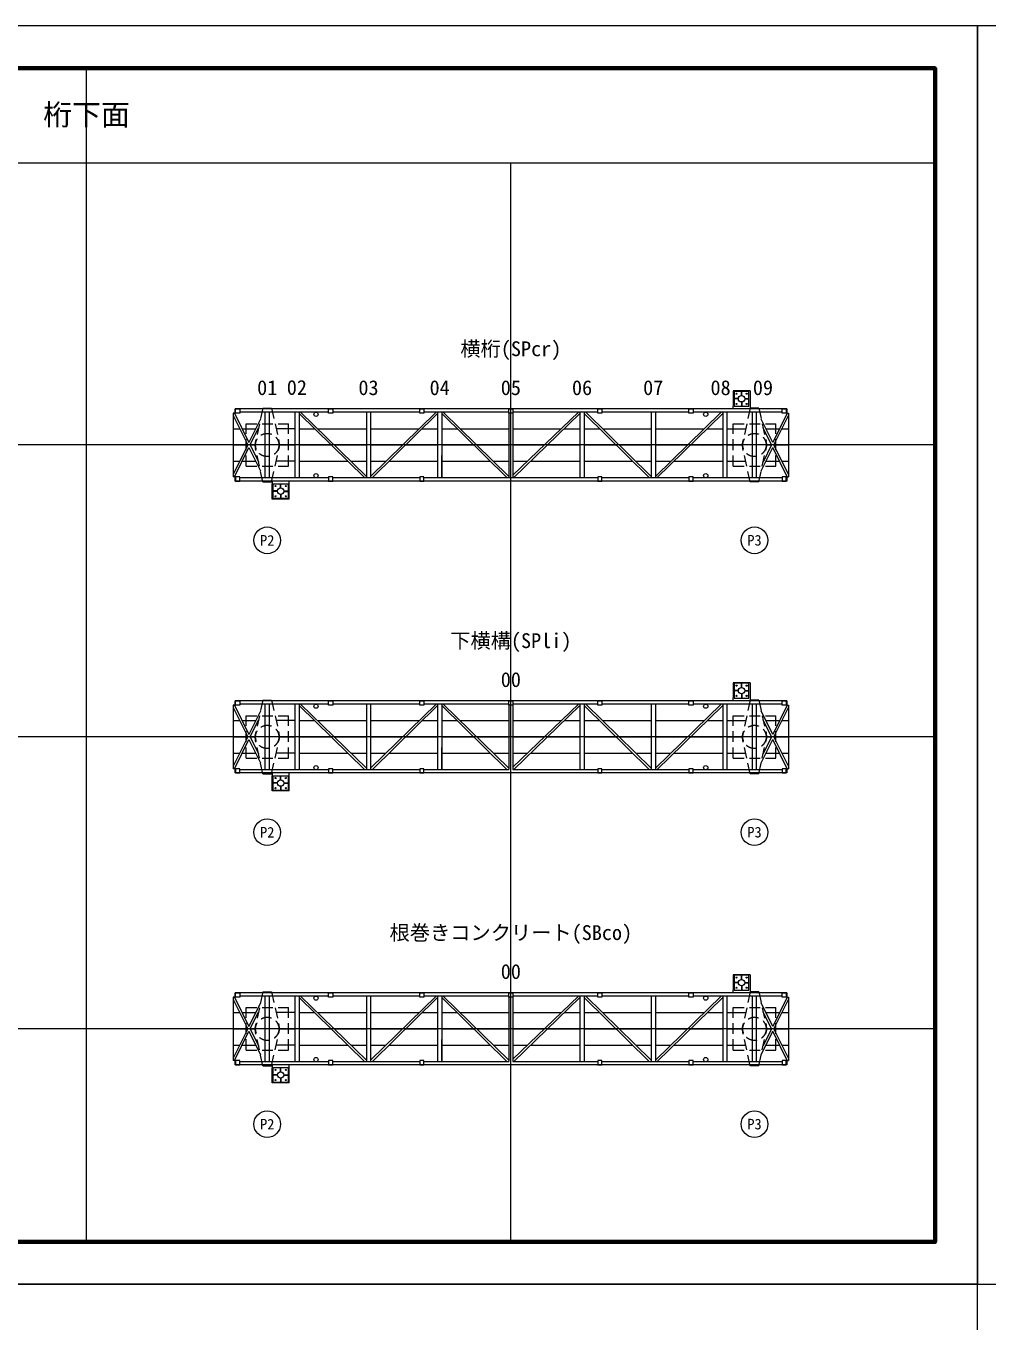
# Model space of a CAD drawing. Header units: millimetres. Extents: x 1420435 to 1630685, y -90750 to 107450.
# Drawn here: x 1524128 to 1546836, y 76858 to 107450 of the extents above; entities that cross this region are included whole.
import ezdxf
from ezdxf.enums import TextEntityAlignment as Align

# ---------------------------------------------------------------- set-up
doc = ezdxf.new("R2010")
doc.units = ezdxf.units.MM
doc.linetypes.add('DASHED', pattern=[19.05, 12.7, -6.35])
doc.layers.get('Defpoints').update_dxf_attribs({"color": 4})
for name, color, linetype, lineweight in [('D-MTR-FRAM', 7, 'Continuous', 13), ('D-STR', 1, 'Continuous', 13), ('D-STR-HTXT', 7, 'Continuous', 13), ('D-STR-TXT', 7, 'Continuous', 13), ('D-TTL', 2, 'Continuous', 140)]:
    doc.layers.add(name, color=color, linetype=linetype, lineweight=lineweight)
doc.styles.add('MS ゴシック', font='MS Gothic.ttf')
doc.styles.add('MSゴシック', font='MS Gothic.ttf')

msp = doc.modelspace()

# ---------------------------------------------------------------- linework, layer by layer
at = {"layer": 'D-MTR-FRAM'}
msp.add_lwpolyline([(1505535, 104208), (1505535, 78750), (1545585, 78750), (1545585, 104208)], close=True, dxfattribs=at)
at = {"layer": 'D-STR', "color": 0}
for p, q in [((1541218, 98834), (1540818, 98834)), ((1540818, 98834), (1540818, 98480)), ((1541014, 98724), (1541014, 98814)), ((1541023, 98724), (1541023, 98814)), ((1541218, 98834), (1541218, 98480)), ((1540944, 98654), (1540853, 98654)), ((1540944, 98645), (1540853, 98645)), ((1541014, 98574), (1541014, 98484)), ((1541023, 98574), (1541023, 98484)), ((1541093, 98654), (1541183, 98654)), ((1541093, 98645), (1541183, 98645)), ((1529023, 98309), (1529023, 96809)), ((1529063, 98309), (1529023, 98309)), ((1529023, 98252), (1529364, 97559)), ((1529051, 98309), (1529392, 97616)), ((1542083, 98409), (1529063, 98409)), ((1529063, 98309), (1529063, 98409)), ((1531273, 98334), (1529173, 98334)), ((1529723, 98429), (1529923, 98429)), ((1529723, 98429), (1529723, 98429)), ((1531273, 98334), (1530523, 98334)), ((1532127, 96784), (1530573, 98299)), ((1532163, 96819), (1530609, 98334)), ((1533423, 98334), (1531373, 98334)), ((1533807, 98334), (1532263, 96819)), ((1533843, 98299), (1532299, 96784)), ((1535523, 98334), (1533523, 98334)), ((1535487, 96784), (1533943, 98299)), ((1535523, 96819), (1533979, 98334)), ((1537623, 98334), (1535623, 98334)), ((1537167, 98334), (1535623, 96844)), ((1537203, 98299), (1535633, 96784)), ((1538847, 96784), (1537303, 98299)), ((1538883, 96819), (1537339, 98334)), ((1539773, 98334), (1537723, 98334)), ((1540537, 98334), (1538983, 96819)), ((1540573, 98299), (1539019, 96784)), ((1541973, 98334), (1539873, 98334)), ((1540623, 98334), (1539873, 98334)), ((1540801, 98429), (1540801, 98429)), ((1540801, 98429), (1540801, 98429)), ((1541423, 98429), (1541223, 98429)), ((1541223, 98429), (1541223, 98429)), ((1541423, 98429), (1541423, 98429)), ((1542095, 98309), (1541754, 97616)), ((1541782, 97559), (1542123, 98253)), ((1542083, 98409), (1542083, 98309)), ((1542083, 98309), (1542123, 98309)), ((1542123, 98309), (1542123, 96809)), ((1529023, 97944), (1529175, 97944)), ((1529231, 97944), (1529553, 97944)), ((1529665, 98170), (1529392, 97616)), ((1529420, 97560), (1529617, 97961)), ((1530473, 97944), (1530032, 97944)), ((1530573, 97944), (1530937, 97944)), ((1531009, 97944), (1532163, 97944)), ((1532263, 97944), (1533410, 97944)), ((1533481, 97944), (1533843, 97944)), ((1533943, 97944), (1534305, 97944)), ((1534376, 97944), (1535523, 97944)), ((1535623, 97944), (1536763, 97944)), ((1536835, 97944), (1537203, 97944)), ((1537303, 97944), (1537665, 97944)), ((1537736, 97944), (1538883, 97944)), ((1538983, 97944), (1540137, 97944)), ((1540209, 97944), (1540573, 97944)), ((1540673, 97944), (1541114, 97944)), ((1541754, 97616), (1541481, 98171)), ((1541726, 97559), (1541529, 97960)), ((1541593, 97944), (1541916, 97944)), ((1541971, 97944), (1542123, 97944)), ((1529364, 97559), (1529023, 96866)), ((1529023, 97559), (1529364, 97559)), ((1529051, 96809), (1529392, 97502)), ((1529392, 97502), (1529665, 96948)), ((1529398, 97547), (1529398, 97547)), ((1529420, 97560), (1529617, 97159)), ((1529420, 97559), (1529533, 97559)), ((1530113, 97559), (1530473, 97559)), ((1530573, 97559), (1531332, 97559)), ((1531404, 97559), (1532163, 97559)), ((1532263, 97559), (1533017, 97559)), ((1533089, 97559), (1533843, 97559)), ((1533943, 97559), (1534697, 97559)), ((1534769, 97559), (1535523, 97559)), ((1535623, 97559), (1536364, 97559)), ((1536436, 97559), (1537203, 97559)), ((1537303, 97559), (1538057, 97559)), ((1538129, 97559), (1538883, 97559)), ((1538983, 97559), (1539742, 97559)), ((1539814, 97559), (1540573, 97559)), ((1540673, 97559), (1541033, 97559)), ((1541481, 96948), (1541754, 97502)), ((1541726, 97559), (1541529, 97157)), ((1541613, 97559), (1541726, 97559)), ((1542095, 96809), (1541754, 97502)), ((1542123, 96866), (1541782, 97559)), ((1541782, 97559), (1542123, 97559)), ((1529023, 97174), (1529175, 97174)), ((1529231, 97174), (1529553, 97174)), ((1530473, 97174), (1530032, 97174)), ((1530573, 97174), (1531727, 97174)), ((1531799, 97174), (1532163, 97174)), ((1532263, 97174), (1532625, 97174)), ((1532696, 97174), (1533843, 97174)), ((1533943, 97174), (1535090, 97174)), ((1535161, 97174), (1535523, 97174)), ((1535623, 97174), (1535965, 97174)), ((1536037, 97174), (1537203, 97174)), ((1537303, 97174), (1538450, 97174)), ((1538521, 97174), (1538883, 97174)), ((1538983, 97174), (1539347, 97174)), ((1539419, 97174), (1540573, 97174)), ((1540673, 97174), (1541114, 97174)), ((1541593, 97174), (1541916, 97174)), ((1541971, 97174), (1542123, 97174)), ((1529063, 96809), (1529023, 96809)), ((1529063, 96709), (1529063, 96809)), ((1542083, 96709), (1529063, 96709)), ((1531273, 96784), (1529173, 96784)), ((1529723, 96689), (1529923, 96689)), ((1529723, 96689), (1529723, 96689)), ((1529923, 96689), (1529923, 96689)), ((1533423, 96784), (1531373, 96784)), ((1535623, 96784), (1533523, 96784)), ((1537623, 96784), (1535623, 96784)), ((1539773, 96784), (1537723, 96784)), ((1541973, 96784), (1539873, 96784)), ((1541423, 96689), (1541223, 96689)), ((1541223, 96689), (1541223, 96689)), ((1541423, 96689), (1541423, 96689)), ((1542083, 96809), (1542083, 96709)), ((1542083, 96809), (1542123, 96809)), ((1529940, 96284), (1529940, 96639)), ((1530065, 96474), (1529975, 96474)), ((1530065, 96465), (1529975, 96465)), ((1530135, 96544), (1530135, 96634)), ((1530135, 96394), (1530135, 96304)), ((1530144, 96544), (1530144, 96634)), ((1530144, 96394), (1530144, 96304)), ((1530215, 96474), (1530305, 96474)), ((1530215, 96465), (1530305, 96465)), ((1530340, 96284), (1530340, 96639)), ((1530340, 96284), (1529940, 96284)), ((1541218, 91944), (1540818, 91944)), ((1540818, 91944), (1540818, 91590)), ((1541014, 91834), (1541014, 91924)), ((1541023, 91834), (1541023, 91924)), ((1541218, 91944), (1541218, 91590)), ((1542083, 91519), (1529063, 91519)), ((1529063, 91419), (1529063, 91519)), ((1529723, 91539), (1529923, 91539)), ((1529723, 91539), (1529723, 91539)), ((1540801, 91539), (1540801, 91539)), ((1540801, 91539), (1540801, 91539)), ((1540944, 91764), (1540853, 91764)), ((1540944, 91755), (1540853, 91755)), ((1541014, 91684), (1541014, 91594)), ((1541023, 91684), (1541023, 91594)), ((1541093, 91764), (1541183, 91764)), ((1541093, 91755), (1541183, 91755)), ((1541423, 91539), (1541223, 91539)), ((1541223, 91539), (1541223, 91539)), ((1541423, 91539), (1541423, 91539)), ((1542083, 91519), (1542083, 91419)), ((1529023, 91419), (1529023, 89919)), ((1529063, 91419), (1529023, 91419)), ((1531273, 91444), (1529173, 91444)), ((1529773, 89894), (1529773, 91444)), ((1529873, 89894), (1529873, 91444)), ((1530473, 91439), (1530473, 91054)), ((1531273, 91444), (1530523, 91444)), ((1530573, 91439), (1530573, 91054)), ((1533423, 91444), (1531373, 91444)), ((1532163, 91439), (1532163, 91054)), ((1532263, 91439), (1532263, 91054)), ((1535523, 91444), (1533523, 91444)), ((1533843, 91439), (1533843, 91054)), ((1533943, 91439), (1533943, 91054)), ((1535523, 91439), (1535523, 91054)), ((1537623, 91444), (1535623, 91444)), ((1535623, 91439), (1535623, 91054)), ((1537203, 91439), (1537203, 91054)), ((1537303, 91439), (1537303, 91054)), ((1539773, 91444), (1537723, 91444)), ((1538883, 91439), (1538883, 91054)), ((1538983, 91439), (1538983, 91054)), ((1541973, 91444), (1539873, 91444)), ((1540623, 91444), (1539873, 91444)), ((1540573, 91439), (1540573, 91054)), ((1540673, 91439), (1540673, 91054)), ((1541273, 89894), (1541273, 91444)), ((1541373, 89894), (1541373, 91444)), ((1542083, 91419), (1542123, 91419)), ((1542123, 91419), (1542123, 89919)), ((1529023, 91054), (1529175, 91054)), ((1529231, 91054), (1529553, 91054)), ((1530473, 91054), (1530032, 91054)), ((1530473, 91054), (1530473, 90669)), ((1530573, 91054), (1530573, 90669)), ((1530573, 91054), (1530937, 91054)), ((1531009, 91054), (1532163, 91054)), ((1532163, 91054), (1532163, 90669)), ((1532263, 91054), (1532263, 90669)), ((1532263, 91054), (1533410, 91054)), ((1533481, 91054), (1533843, 91054)), ((1533843, 91054), (1533843, 90669)), ((1533943, 91054), (1533943, 90669)), ((1533943, 91054), (1534305, 91054)), ((1534376, 91054), (1535523, 91054)), ((1535523, 91054), (1535523, 90669)), ((1535623, 91054), (1535623, 90669)), ((1535623, 91054), (1536763, 91054)), ((1536835, 91054), (1537203, 91054)), ((1537203, 91054), (1537203, 90669)), ((1537303, 91054), (1537303, 90669)), ((1537303, 91054), (1537665, 91054)), ((1537736, 91054), (1538883, 91054)), ((1538883, 91054), (1538883, 90669)), ((1538983, 91054), (1538983, 90669)), ((1538983, 91054), (1540137, 91054)), ((1540209, 91054), (1540573, 91054)), ((1540573, 91054), (1540573, 90669)), ((1540673, 91054), (1540673, 90669)), ((1540673, 91054), (1541114, 91054)), ((1541593, 91054), (1541916, 91054)), ((1541971, 91054), (1542123, 91054)), ((1529023, 90669), (1529364, 90669)), ((1529398, 90657), (1529398, 90657)), ((1529420, 90669), (1529533, 90669)), ((1530113, 90669), (1530473, 90669)), ((1530473, 90669), (1530473, 90284)), ((1530573, 90669), (1530573, 90284)), ((1530573, 90669), (1531332, 90669)), ((1531404, 90669), (1532163, 90669)), ((1532163, 90669), (1532163, 90284)), ((1532263, 90669), (1532263, 90284)), ((1532263, 90669), (1533017, 90669)), ((1533089, 90669), (1533843, 90669)), ((1533843, 90669), (1533843, 90284)), ((1533943, 90669), (1533943, 90284)), ((1533943, 90669), (1534697, 90669)), ((1534769, 90669), (1535523, 90669)), ((1535523, 90669), (1535523, 90284)), ((1535623, 90669), (1535623, 90284)), ((1535623, 90669), (1536364, 90669)), ((1536436, 90669), (1537203, 90669)), ((1537203, 90669), (1537203, 90284)), ((1537303, 90669), (1537303, 90284)), ((1537303, 90669), (1538057, 90669)), ((1538129, 90669), (1538883, 90669)), ((1538883, 90669), (1538883, 90284)), ((1538983, 90669), (1538983, 90284)), ((1538983, 90669), (1539742, 90669)), ((1539814, 90669), (1540573, 90669)), ((1540573, 90669), (1540573, 90284)), ((1540673, 90669), (1540673, 90284)), ((1540673, 90669), (1541033, 90669)), ((1541613, 90669), (1541726, 90669)), ((1541782, 90669), (1542123, 90669)), ((1529023, 90284), (1529175, 90284)), ((1529231, 90284), (1529553, 90284)), ((1530473, 90284), (1530032, 90284)), ((1530473, 90284), (1530473, 89899)), ((1530573, 90284), (1530573, 89899)), ((1530573, 90284), (1531727, 90284)), ((1531799, 90284), (1532163, 90284)), ((1532163, 90284), (1532163, 89899)), ((1532263, 90284), (1532263, 89899)), ((1532263, 90284), (1532625, 90284)), ((1532696, 90284), (1533843, 90284)), ((1533843, 90284), (1533843, 89899)), ((1533943, 89919), (1533943, 90419)), ((1533943, 90284), (1533943, 89899)), ((1533943, 90284), (1535090, 90284)), ((1535161, 90284), (1535523, 90284)), ((1535523, 90284), (1535523, 89899)), ((1535623, 90284), (1535965, 90284)), ((1535623, 90284), (1535623, 89899)), ((1536037, 90284), (1537203, 90284)), ((1537203, 90284), (1537203, 89899)), ((1537303, 90284), (1537303, 89899)), ((1537303, 90284), (1538450, 90284)), ((1538521, 90284), (1538883, 90284)), ((1538883, 90284), (1538883, 89899)), ((1538983, 90284), (1538983, 89899)), ((1538983, 90284), (1539347, 90284)), ((1539419, 90284), (1540573, 90284)), ((1540573, 90284), (1540573, 89899)), ((1540673, 90284), (1540673, 89899)), ((1540673, 90284), (1541114, 90284)), ((1541593, 90284), (1541916, 90284)), ((1541971, 90284), (1542123, 90284)), ((1529063, 89919), (1529023, 89919)), ((1529063, 89819), (1529063, 89919)), ((1542083, 89819), (1529063, 89819)), ((1531273, 89894), (1529173, 89894)), ((1529723, 89799), (1529923, 89799)), ((1529723, 89799), (1529723, 89799)), ((1529923, 89799), (1529923, 89799)), ((1529940, 89394), (1529940, 89749)), ((1530135, 89654), (1530135, 89744)), ((1530144, 89654), (1530144, 89744)), ((1530340, 89394), (1530340, 89749)), ((1533423, 89894), (1531373, 89894)), ((1535523, 89894), (1533523, 89894)), ((1537623, 89894), (1535623, 89894)), ((1539773, 89894), (1537723, 89894)), ((1541973, 89894), (1539873, 89894)), ((1541423, 89799), (1541223, 89799)), ((1541223, 89799), (1541223, 89799)), ((1541423, 89799), (1541423, 89799)), ((1542083, 89919), (1542083, 89819)), ((1542083, 89919), (1542123, 89919)), ((1530340, 89394), (1529940, 89394)), ((1530065, 89584), (1529975, 89584)), ((1530065, 89575), (1529975, 89575)), ((1530135, 89504), (1530135, 89414)), ((1530144, 89504), (1530144, 89414)), ((1530215, 89584), (1530305, 89584)), ((1530215, 89575), (1530305, 89575)), ((1541218, 85054), (1540818, 85054)), ((1540818, 85054), (1540818, 84700)), ((1541218, 85054), (1541218, 84700)), ((1540944, 84874), (1540853, 84874)), ((1540944, 84865), (1540853, 84865)), ((1541014, 84944), (1541014, 85034)), ((1541014, 84794), (1541014, 84704)), ((1541023, 84944), (1541023, 85034)), ((1541023, 84794), (1541023, 84704)), ((1541093, 84874), (1541183, 84874)), ((1541093, 84865), (1541183, 84865)), ((1529023, 84529), (1529023, 83029)), ((1529063, 84529), (1529023, 84529)), ((1529023, 84472), (1529364, 83779)), ((1529051, 84529), (1529392, 83836)), ((1542083, 84629), (1529063, 84629)), ((1529063, 84529), (1529063, 84629)), ((1531273, 84554), (1529173, 84554)), ((1529723, 84649), (1529923, 84649)), ((1529723, 84649), (1529723, 84649)), ((1529773, 83004), (1529773, 84554)), ((1529873, 83004), (1529873, 84554)), ((1530473, 84549), (1530473, 84164)), ((1531273, 84554), (1530523, 84554)), ((1530573, 84549), (1530573, 84164)), ((1532127, 83004), (1530573, 84519)), ((1532163, 83039), (1530609, 84554)), ((1533423, 84554), (1531373, 84554)), ((1532163, 84549), (1532163, 84164)), ((1533807, 84554), (1532263, 83039)), ((1532263, 84549), (1532263, 84164)), ((1533843, 84519), (1532299, 83004)), ((1535523, 84554), (1533523, 84554)), ((1533843, 84549), (1533843, 84164)), ((1533943, 84549), (1533943, 84164)), ((1535487, 83004), (1533943, 84519)), ((1535523, 83039), (1533979, 84554)), ((1535523, 84549), (1535523, 84164)), ((1537623, 84554), (1535623, 84554)), ((1537167, 84554), (1535623, 83064)), ((1535623, 84549), (1535623, 84164)), ((1537203, 84519), (1535633, 83004)), ((1537203, 84549), (1537203, 84164)), ((1537303, 84549), (1537303, 84164)), ((1538847, 83004), (1537303, 84519)), ((1538883, 83039), (1537339, 84554)), ((1539773, 84554), (1537723, 84554)), ((1538883, 84549), (1538883, 84164)), ((1540537, 84554), (1538983, 83039)), ((1538983, 84549), (1538983, 84164)), ((1540573, 84519), (1539019, 83004)), ((1541973, 84554), (1539873, 84554)), ((1540623, 84554), (1539873, 84554)), ((1540573, 84549), (1540573, 84164)), ((1540673, 84549), (1540673, 84164)), ((1540801, 84649), (1540801, 84649)), ((1540801, 84649), (1540801, 84649)), ((1541423, 84649), (1541223, 84649)), ((1541223, 84649), (1541223, 84649)), ((1541273, 83004), (1541273, 84554)), ((1541373, 83004), (1541373, 84554)), ((1541423, 84649), (1541423, 84649)), ((1542095, 84529), (1541754, 83836)), ((1541782, 83779), (1542123, 84473)), ((1542083, 84629), (1542083, 84529)), ((1542083, 84529), (1542123, 84529)), ((1542123, 84529), (1542123, 83029)), ((1529023, 84164), (1529175, 84164)), ((1529231, 84164), (1529553, 84164)), ((1529665, 84390), (1529392, 83836)), ((1529420, 83780), (1529617, 84181)), ((1530473, 84164), (1530032, 84164)), ((1530473, 84164), (1530473, 83779)), ((1530573, 84164), (1530573, 83779)), ((1530573, 84164), (1530937, 84164)), ((1531009, 84164), (1532163, 84164)), ((1532163, 84164), (1532163, 83779)), ((1532263, 84164), (1532263, 83779)), ((1532263, 84164), (1533410, 84164)), ((1533481, 84164), (1533843, 84164)), ((1533843, 84164), (1533843, 83779)), ((1533943, 84164), (1533943, 83779)), ((1533943, 84164), (1534305, 84164)), ((1534376, 84164), (1535523, 84164)), ((1535523, 84164), (1535523, 83779)), ((1535623, 84164), (1535623, 83779)), ((1535623, 84164), (1536763, 84164)), ((1536835, 84164), (1537203, 84164)), ((1537203, 84164), (1537203, 83779)), ((1537303, 84164), (1537303, 83779)), ((1537303, 84164), (1537665, 84164)), ((1537736, 84164), (1538883, 84164)), ((1538883, 84164), (1538883, 83779)), ((1538983, 84164), (1538983, 83779)), ((1538983, 84164), (1540137, 84164)), ((1540209, 84164), (1540573, 84164)), ((1540573, 84164), (1540573, 83779)), ((1540673, 84164), (1540673, 83779)), ((1540673, 84164), (1541114, 84164)), ((1541754, 83836), (1541481, 84391)), ((1541726, 83779), (1541529, 84180)), ((1541593, 84164), (1541916, 84164)), ((1541971, 84164), (1542123, 84164)), ((1529364, 83779), (1529023, 83086)), ((1529023, 83779), (1529364, 83779)), ((1529051, 83029), (1529392, 83722)), ((1529392, 83722), (1529665, 83168)), ((1529398, 83767), (1529398, 83767)), ((1529420, 83780), (1529617, 83379)), ((1529420, 83779), (1529533, 83779)), ((1530113, 83779), (1530473, 83779)), ((1530473, 83779), (1530473, 83394)), ((1530573, 83779), (1530573, 83394)), ((1530573, 83779), (1531332, 83779)), ((1531404, 83779), (1532163, 83779)), ((1532163, 83779), (1532163, 83394)), ((1532263, 83779), (1532263, 83394)), ((1532263, 83779), (1533017, 83779)), ((1533089, 83779), (1533843, 83779)), ((1533843, 83779), (1533843, 83394)), ((1533943, 83779), (1533943, 83394)), ((1533943, 83779), (1534697, 83779)), ((1533943, 83029), (1533943, 83529)), ((1534769, 83779), (1535523, 83779)), ((1535523, 83779), (1535523, 83394)), ((1535623, 83779), (1535623, 83394)), ((1535623, 83779), (1536364, 83779)), ((1536436, 83779), (1537203, 83779)), ((1537203, 83779), (1537203, 83394)), ((1537303, 83779), (1537303, 83394)), ((1537303, 83779), (1538057, 83779)), ((1538129, 83779), (1538883, 83779)), ((1538883, 83779), (1538883, 83394)), ((1538983, 83779), (1538983, 83394)), ((1538983, 83779), (1539742, 83779)), ((1539814, 83779), (1540573, 83779)), ((1540573, 83779), (1540573, 83394)), ((1540673, 83779), (1540673, 83394)), ((1540673, 83779), (1541033, 83779)), ((1541481, 83168), (1541754, 83722)), ((1541726, 83779), (1541529, 83377)), ((1541613, 83779), (1541726, 83779)), ((1542095, 83029), (1541754, 83722)), ((1542123, 83086), (1541782, 83779)), ((1541782, 83779), (1542123, 83779)), ((1529023, 83394), (1529175, 83394)), ((1529231, 83394), (1529553, 83394)), ((1530473, 83394), (1530032, 83394)), ((1530473, 83394), (1530473, 83009)), ((1530573, 83394), (1530573, 83009)), ((1530573, 83394), (1531727, 83394)), ((1531799, 83394), (1532163, 83394)), ((1532163, 83394), (1532163, 83009)), ((1532263, 83394), (1532263, 83009)), ((1532263, 83394), (1532625, 83394)), ((1532696, 83394), (1533843, 83394)), ((1533843, 83394), (1533843, 83009)), ((1533943, 83394), (1533943, 83009)), ((1533943, 83394), (1535090, 83394)), ((1535161, 83394), (1535523, 83394)), ((1535523, 83394), (1535523, 83009)), ((1535623, 83394), (1535965, 83394)), ((1535623, 83394), (1535623, 83009)), ((1536037, 83394), (1537203, 83394)), ((1537203, 83394), (1537203, 83009)), ((1537303, 83394), (1537303, 83009)), ((1537303, 83394), (1538450, 83394)), ((1538521, 83394), (1538883, 83394)), ((1538883, 83394), (1538883, 83009)), ((1538983, 83394), (1538983, 83009)), ((1538983, 83394), (1539347, 83394)), ((1539419, 83394), (1540573, 83394)), ((1540573, 83394), (1540573, 83009)), ((1540673, 83394), (1540673, 83009)), ((1540673, 83394), (1541114, 83394)), ((1541593, 83394), (1541916, 83394)), ((1541971, 83394), (1542123, 83394)), ((1529063, 83029), (1529023, 83029)), ((1529063, 82929), (1529063, 83029)), ((1542083, 82929), (1529063, 82929)), ((1531273, 83004), (1529173, 83004)), ((1529723, 82909), (1529923, 82909)), ((1529723, 82909), (1529723, 82909)), ((1529923, 82909), (1529923, 82909)), ((1533423, 83004), (1531373, 83004)), ((1535523, 83004), (1533523, 83004)), ((1537623, 83004), (1535623, 83004)), ((1539773, 83004), (1537723, 83004)), ((1541973, 83004), (1539873, 83004)), ((1541423, 82909), (1541223, 82909)), ((1541223, 82909), (1541223, 82909)), ((1541423, 82909), (1541423, 82909)), ((1542083, 83029), (1542083, 82929)), ((1542083, 83029), (1542123, 83029)), ((1529940, 82504), (1529940, 82859)), ((1530065, 82694), (1529975, 82694)), ((1530065, 82685), (1529975, 82685)), ((1530135, 82764), (1530135, 82854)), ((1530135, 82614), (1530135, 82524)), ((1530144, 82764), (1530144, 82854)), ((1530144, 82614), (1530144, 82524)), ((1530215, 82694), (1530305, 82694)), ((1530215, 82685), (1530305, 82685)), ((1530340, 82504), (1530340, 82859)), ((1530340, 82504), (1529940, 82504))]:
    msp.add_line(p, q, dxfattribs=at)
at = {"layer": 'D-STR', "color": 0, "linetype": 'DASHED', "ltscale": 20}
for p, q in [((1529723, 98429), (1529547, 97647)), ((1529923, 98429), (1530099, 97647)), ((1541223, 98429), (1541047, 97647)), ((1541423, 98429), (1541599, 97647)), ((1529323, 97059), (1529323, 98059)), ((1529323, 98059), (1530323, 98059)), ((1530323, 97059), (1530323, 98059)), ((1540823, 97059), (1540823, 98059)), ((1540823, 98059), (1541823, 98059)), ((1541823, 97059), (1541823, 98059)), ((1529723, 96689), (1529547, 97471)), ((1529923, 96689), (1530099, 97471)), ((1541223, 96689), (1541047, 97471)), ((1541423, 96689), (1541599, 97471)), ((1529323, 97059), (1530323, 97059)), ((1540823, 97059), (1541823, 97059)), ((1529723, 91539), (1529547, 90757)), ((1529923, 91539), (1530099, 90757)), ((1541223, 91539), (1541047, 90757)), ((1541423, 91539), (1541599, 90757)), ((1529323, 90169), (1529323, 91169)), ((1529323, 91169), (1530323, 91169)), ((1530323, 90169), (1530323, 91169)), ((1540823, 90169), (1540823, 91169)), ((1540823, 91169), (1541823, 91169)), ((1541823, 90169), (1541823, 91169)), ((1529723, 89799), (1529547, 90581)), ((1529923, 89799), (1530099, 90581)), ((1541223, 89799), (1541047, 90581)), ((1541423, 89799), (1541599, 90581)), ((1529323, 90169), (1530323, 90169)), ((1540823, 90169), (1541823, 90169)), ((1529723, 84649), (1529547, 83867)), ((1529923, 84649), (1530099, 83867)), ((1541223, 84649), (1541047, 83867)), ((1541423, 84649), (1541599, 83867)), ((1529723, 82909), (1529547, 83691)), ((1529923, 82909), (1530099, 83691)), ((1541223, 82909), (1541047, 83691)), ((1541423, 82909), (1541599, 83691))]:
    msp.add_line(p, q, dxfattribs=at)
at = {"layer": 'D-STR', "color": 1}
for p, q in [((1529773, 96784), (1529773, 98334)), ((1529873, 96784), (1529873, 98334)), ((1530473, 98329), (1530473, 97944)), ((1530573, 98329), (1530573, 97944)), ((1532163, 98329), (1532163, 97944)), ((1532263, 98329), (1532263, 97944)), ((1533843, 98329), (1533843, 97944)), ((1533943, 98329), (1533943, 97944)), ((1535523, 98329), (1535523, 97944)), ((1535623, 98329), (1535623, 97944)), ((1537203, 98329), (1537203, 97944)), ((1537303, 98329), (1537303, 97944)), ((1538883, 98329), (1538883, 97944)), ((1538983, 98329), (1538983, 97944)), ((1540573, 98329), (1540573, 97944)), ((1540673, 98329), (1540673, 97944)), ((1541273, 96784), (1541273, 98334)), ((1541373, 96784), (1541373, 98334)), ((1530473, 97944), (1530473, 97559)), ((1530573, 97944), (1530573, 97559)), ((1532163, 97944), (1532163, 97559)), ((1532263, 97944), (1532263, 97559)), ((1533843, 97944), (1533843, 97559)), ((1533943, 97944), (1533943, 97559)), ((1535523, 97944), (1535523, 97559)), ((1535623, 97944), (1535623, 97559)), ((1537203, 97944), (1537203, 97559)), ((1537303, 97944), (1537303, 97559)), ((1538883, 97944), (1538883, 97559)), ((1538983, 97944), (1538983, 97559)), ((1540573, 97944), (1540573, 97559)), ((1540673, 97944), (1540673, 97559)), ((1530473, 97559), (1530473, 97174)), ((1530573, 97559), (1530573, 97174)), ((1532163, 97559), (1532163, 97174)), ((1532263, 97559), (1532263, 97174)), ((1533843, 97559), (1533843, 97174)), ((1533943, 97559), (1533943, 97174)), ((1533943, 96809), (1533943, 97309)), ((1535523, 97559), (1535523, 97174)), ((1535623, 97559), (1535623, 97174)), ((1537203, 97559), (1537203, 97174)), ((1537303, 97559), (1537303, 97174)), ((1538883, 97559), (1538883, 97174)), ((1538983, 97559), (1538983, 97174)), ((1540573, 97559), (1540573, 97174)), ((1540673, 97559), (1540673, 97174)), ((1530473, 97174), (1530473, 96789)), ((1530573, 97174), (1530573, 96789)), ((1532163, 97174), (1532163, 96789)), ((1532263, 97174), (1532263, 96789)), ((1533843, 97174), (1533843, 96789)), ((1533943, 97174), (1533943, 96789)), ((1535523, 97174), (1535523, 96789)), ((1535623, 97174), (1535623, 96789)), ((1537203, 97174), (1537203, 96789)), ((1537303, 97174), (1537303, 96789)), ((1538883, 97174), (1538883, 96789)), ((1538983, 97174), (1538983, 96789)), ((1540573, 97174), (1540573, 96789)), ((1540673, 97174), (1540673, 96789))]:
    msp.add_line(p, q, dxfattribs=at)
at = {"layer": 'D-STR', "color": 0, "linetype": 'DASHED'}
for p, q in [((1540818, 98409), (1540818, 98480)), ((1541218, 98409), (1540818, 98409)), ((1541218, 98480), (1541218, 98409)), ((1530340, 96709), (1529940, 96709)), ((1529940, 96709), (1529940, 96639)), ((1530340, 96639), (1530340, 96709)), ((1540818, 91519), (1540818, 91590)), ((1541218, 91519), (1540818, 91519)), ((1541218, 91590), (1541218, 91519)), ((1530340, 89819), (1529940, 89819)), ((1529940, 89819), (1529940, 89749)), ((1530340, 89749), (1530340, 89819)), ((1540818, 84629), (1540818, 84700)), ((1541218, 84629), (1540818, 84629)), ((1541218, 84700), (1541218, 84629)), ((1530340, 82929), (1529940, 82929)), ((1529940, 82929), (1529940, 82859)), ((1530340, 82859), (1530340, 82929))]:
    msp.add_line(p, q, dxfattribs=at)
at = {"layer": 'D-STR'}
for p, q in [((1529023, 91362), (1529364, 90669)), ((1529051, 91419), (1529392, 90726)), ((1529665, 91280), (1529392, 90726)), ((1532127, 89894), (1530573, 91409)), ((1532163, 89929), (1530609, 91444)), ((1533807, 91444), (1532263, 89929)), ((1533843, 91409), (1532299, 89894)), ((1535487, 89894), (1533943, 91409)), ((1535523, 89929), (1533979, 91444)), ((1537167, 91444), (1535623, 89954)), ((1537203, 91409), (1535633, 89894)), ((1538847, 89894), (1537303, 91409)), ((1538883, 89929), (1537339, 91444)), ((1540537, 91444), (1538983, 89929)), ((1540573, 91409), (1539019, 89894)), ((1541754, 90726), (1541481, 91281)), ((1542095, 91419), (1541754, 90726)), ((1541782, 90669), (1542123, 91363)), ((1529420, 90670), (1529617, 91071)), ((1541726, 90669), (1541529, 91070)), ((1529364, 90669), (1529023, 89976)), ((1529051, 89919), (1529392, 90612)), ((1529392, 90612), (1529665, 90058)), ((1529420, 90670), (1529617, 90269)), ((1541481, 90058), (1541754, 90612)), ((1541726, 90669), (1541529, 90267)), ((1542095, 89919), (1541754, 90612)), ((1542123, 89976), (1541782, 90669))]:
    msp.add_line(p, q, dxfattribs=at)
at = {"layer": 'D-STR', "linetype": 'DASHED', "ltscale": 20}
for p, q in [((1529323, 83279), (1529323, 84279)), ((1529323, 84279), (1530323, 84279)), ((1530323, 83279), (1530323, 84279)), ((1540823, 83279), (1540823, 84279)), ((1540823, 84279), (1541823, 84279)), ((1541823, 83279), (1541823, 84279)), ((1529323, 83279), (1530323, 83279)), ((1540823, 83279), (1541823, 83279))]:
    msp.add_line(p, q, dxfattribs=at)
at = {"layer": 'D-STR', "color": 0}
for points in [[(1541193, 98824), (1540843, 98824), (1540843, 98474), (1541193, 98474)], [(1529173, 98309), (1529073, 98309), (1529073, 98409), (1529173, 98409)], [(1531373, 98309), (1531273, 98309), (1531273, 98409), (1531373, 98409)], [(1533523, 98309), (1533423, 98309), (1533423, 98409), (1533523, 98409)], [(1535623, 98309), (1535523, 98309), (1535523, 98409), (1535623, 98409)], [(1537723, 98309), (1537623, 98309), (1537623, 98409), (1537723, 98409)], [(1539873, 98309), (1539773, 98309), (1539773, 98409), (1539873, 98409)], [(1542073, 98309), (1541973, 98309), (1541973, 98409), (1542073, 98409)], [(1529173, 96809), (1529073, 96809), (1529073, 96709), (1529173, 96709)], [(1531373, 96809), (1531273, 96809), (1531273, 96709), (1531373, 96709)], [(1533523, 96809), (1533423, 96809), (1533423, 96709), (1533523, 96709)], [(1537723, 96809), (1537623, 96809), (1537623, 96709), (1537723, 96709)], [(1539873, 96809), (1539773, 96809), (1539773, 96709), (1539873, 96709)], [(1542073, 96809), (1541973, 96809), (1541973, 96709), (1542073, 96709)], [(1530315, 96294), (1529965, 96294), (1529965, 96644), (1530315, 96644)], [(1541193, 91934), (1540843, 91934), (1540843, 91584), (1541193, 91584)], [(1529173, 91419), (1529073, 91419), (1529073, 91519), (1529173, 91519)], [(1531373, 91419), (1531273, 91419), (1531273, 91519), (1531373, 91519)], [(1533523, 91419), (1533423, 91419), (1533423, 91519), (1533523, 91519)], [(1535623, 91419), (1535523, 91419), (1535523, 91519), (1535623, 91519)], [(1537723, 91419), (1537623, 91419), (1537623, 91519), (1537723, 91519)], [(1539873, 91419), (1539773, 91419), (1539773, 91519), (1539873, 91519)], [(1542073, 91419), (1541973, 91419), (1541973, 91519), (1542073, 91519)], [(1529173, 89919), (1529073, 89919), (1529073, 89819), (1529173, 89819)], [(1530315, 89404), (1529965, 89404), (1529965, 89754), (1530315, 89754)], [(1531373, 89919), (1531273, 89919), (1531273, 89819), (1531373, 89819)], [(1533523, 89919), (1533423, 89919), (1533423, 89819), (1533523, 89819)], [(1537723, 89919), (1537623, 89919), (1537623, 89819), (1537723, 89819)], [(1539873, 89919), (1539773, 89919), (1539773, 89819), (1539873, 89819)], [(1542073, 89919), (1541973, 89919), (1541973, 89819), (1542073, 89819)], [(1541193, 85044), (1540843, 85044), (1540843, 84694), (1541193, 84694)], [(1529173, 84529), (1529073, 84529), (1529073, 84629), (1529173, 84629)], [(1531373, 84529), (1531273, 84529), (1531273, 84629), (1531373, 84629)], [(1533523, 84529), (1533423, 84529), (1533423, 84629), (1533523, 84629)], [(1535623, 84529), (1535523, 84529), (1535523, 84629), (1535623, 84629)], [(1537723, 84529), (1537623, 84529), (1537623, 84629), (1537723, 84629)], [(1539873, 84529), (1539773, 84529), (1539773, 84629), (1539873, 84629)], [(1542073, 84529), (1541973, 84529), (1541973, 84629), (1542073, 84629)], [(1529173, 83029), (1529073, 83029), (1529073, 82929), (1529173, 82929)], [(1531373, 83029), (1531273, 83029), (1531273, 82929), (1531373, 82929)], [(1533523, 83029), (1533423, 83029), (1533423, 82929), (1533523, 82929)], [(1537723, 83029), (1537623, 83029), (1537623, 82929), (1537723, 82929)], [(1539873, 83029), (1539773, 83029), (1539773, 82929), (1539873, 82929)], [(1542073, 83029), (1541973, 83029), (1541973, 82929), (1542073, 82929)], [(1530315, 82514), (1529965, 82514), (1529965, 82864), (1530315, 82864)]]:
    msp.add_lwpolyline(points, close=True, dxfattribs=at)
for points in [[(1541014, 98814), (1541023, 98814)], [(1540853, 98645), (1540853, 98654)], [(1541183, 98645), (1541183, 98654)], [(1541014, 98484), (1541023, 98484)], [(1529975, 96474), (1529975, 96465)], [(1530135, 96634), (1530144, 96634)], [(1530305, 96474), (1530305, 96465)], [(1530135, 96304), (1530144, 96304)], [(1541014, 91924), (1541023, 91924)], [(1540853, 91755), (1540853, 91764)], [(1541014, 91594), (1541023, 91594)], [(1541183, 91755), (1541183, 91764)], [(1530135, 89744), (1530144, 89744)], [(1529975, 89584), (1529975, 89575)], [(1530135, 89414), (1530144, 89414)], [(1530305, 89584), (1530305, 89575)], [(1540853, 84865), (1540853, 84874)], [(1541014, 85034), (1541023, 85034)], [(1541183, 84865), (1541183, 84874)], [(1541014, 84704), (1541023, 84704)], [(1529975, 82694), (1529975, 82685)], [(1530135, 82854), (1530144, 82854)], [(1530305, 82694), (1530305, 82685)], [(1530135, 82524), (1530144, 82524)]]:
    msp.add_lwpolyline(points, dxfattribs=at)
for centre, radius in [((1540898, 98769), 12.5), ((1540898, 98529), 12.5), ((1541018, 98649), 75), ((1541138, 98769), 12.5), ((1541138, 98529), 12.5), ((1530973, 98284), 50), ((1540173, 98284), 50), ((1530973, 96834), 50), ((1540173, 96834), 50), ((1530020, 96589), 12.5), ((1530140, 96469), 75), ((1530260, 96589), 12.5), ((1530020, 96349), 12.5), ((1530260, 96349), 12.5), ((1540898, 91879), 12.5), ((1541018, 91759), 75), ((1541138, 91879), 12.5), ((1540898, 91639), 12.5), ((1541138, 91639), 12.5), ((1530973, 91394), 50), ((1540173, 91394), 50), ((1530973, 89944), 50), ((1540173, 89944), 50), ((1530020, 89699), 12.5), ((1530140, 89579), 75), ((1530260, 89699), 12.5), ((1530020, 89459), 12.5), ((1530260, 89459), 12.5), ((1540898, 84989), 12.5), ((1540898, 84749), 12.5), ((1541018, 84869), 75), ((1541138, 84989), 12.5), ((1541138, 84749), 12.5), ((1530973, 84504), 50), ((1540173, 84504), 50), ((1530973, 83054), 50), ((1540173, 83054), 50), ((1530020, 82809), 12.5), ((1530140, 82689), 75), ((1530260, 82809), 12.5), ((1530020, 82569), 12.5), ((1530260, 82569), 12.5)]:
    msp.add_circle(centre, radius, dxfattribs=at)
at = {"layer": 'D-STR', "color": 0, "linetype": 'DASHED', "ltscale": 20}
for centre in [(1529823, 97559), (1541323, 97559), (1529823, 90669), (1541323, 90669), (1529823, 83779), (1541323, 83779)]:
    msp.add_circle(centre, 275, dxfattribs=at)
for centre, start, end in [((1529823, 97559), 162.3659, 197.6341), ((1529823, 97559), 342.3659, 17.6341), ((1541323, 97559), 162.3659, 197.6341), ((1541323, 97559), 342.3659, 17.6341), ((1529823, 90669), 162.3659, 197.6341), ((1529823, 90669), 342.3659, 17.6341), ((1541323, 90669), 162.3659, 197.6341), ((1541323, 90669), 342.3659, 17.6341), ((1529823, 83779), 162.3659, 197.6341), ((1529823, 83779), 342.3659, 17.6341), ((1541323, 83779), 162.3659, 197.6341), ((1541323, 83779), 342.3659, 17.6341)]:
    msp.add_arc(centre, 290, start, end, dxfattribs=at)
at = {"layer": 'D-STR-TXT'}
for centre in [(1529823, 95309), (1541323, 95309), (1529823, 88419), (1541323, 88419), (1529823, 81529), (1541323, 81529)]:
    msp.add_circle(centre, 315, dxfattribs=at)
at = {"layer": 'D-TTL', "linetype": 'Continuous'}
msp.add_lwpolyline([(1505535, 106450), (1545585, 106450), (1545585, 78750), (1505535, 78750)], close=True, dxfattribs=at)
at = {"layer": 'Defpoints'}
for p, q in [((1525560, 104208), (1525560, 106450)), ((1525560, 78750), (1525560, 104208)), ((1535573, 78750), (1535573, 104208)), ((1545585, 97559), (1505535, 97559)), ((1545585, 90669), (1505535, 90669)), ((1545585, 83779), (1505535, 83779))]:
    msp.add_line(p, q, dxfattribs=at)
at = {"layer": 'Defpoints', "linetype": 'Continuous'}
for points in [[(1504535, 77750), (1546585, 77750), (1546585, 107450), (1504535, 107450)], [(1546585, 77750), (1588635, 77750), (1588635, 107450), (1546585, 107450)], [(1504535, 48050), (1546585, 48050), (1546585, 77750), (1504535, 77750)]]:
    msp.add_lwpolyline(points, close=True, dxfattribs=at)

# ---------------------------------------------------------------- texts
at = {"layer": 'D-STR-HTXT', "color": 0, "style": 'MSゴシック'}
for s, p in [('横桁(SPcr)', (1535573, 99809)), ('01', (1529823, 98909)), ('02', (1530523, 98914)), ('03', (1532213, 98909)), ('04', (1533893, 98909)), ('05', (1535573, 98909)), ('06', (1537253, 98909)), ('07', (1538933, 98909)), ('08', (1540523, 98909)), ('09', (1541523, 98909)), ('下横構(SPli)', (1535573, 92919)), ('00', (1535573, 92019)), ('根巻きコンクリート(SBco)', (1535573, 86029)), ('00', (1535573, 85129))]:
    msp.add_text(s, height=350, dxfattribs=at).set_placement(p, align=Align.MIDDLE)
at = {"layer": 'D-STR-TXT', "insert": (1525560, 105329), "char_height": 500, "attachment_point": 5, "style": 'MS ゴシック'}
msp.add_mtext('{\\fMS PGothic|b0|i0|c128|p50;桁下面}', dxfattribs=at)
at = {"layer": 'D-STR-TXT', "char_height": 250, "attachment_point": 5, "style": 'MSゴシック'}
for s, insert in [('P2', (1529823, 95309)), ('P3', (1541323, 95309)), ('P2', (1529823, 88419)), ('P3', (1541323, 88419)), ('P2', (1529823, 81529)), ('P3', (1541323, 81529))]:
    msp.add_mtext_dynamic_manual_height_columns(s, width=7776.97, gutter_width=42.9, heights=[0], dxfattribs=dict(at, insert=insert))

doc.saveas('drawing.dxf')
